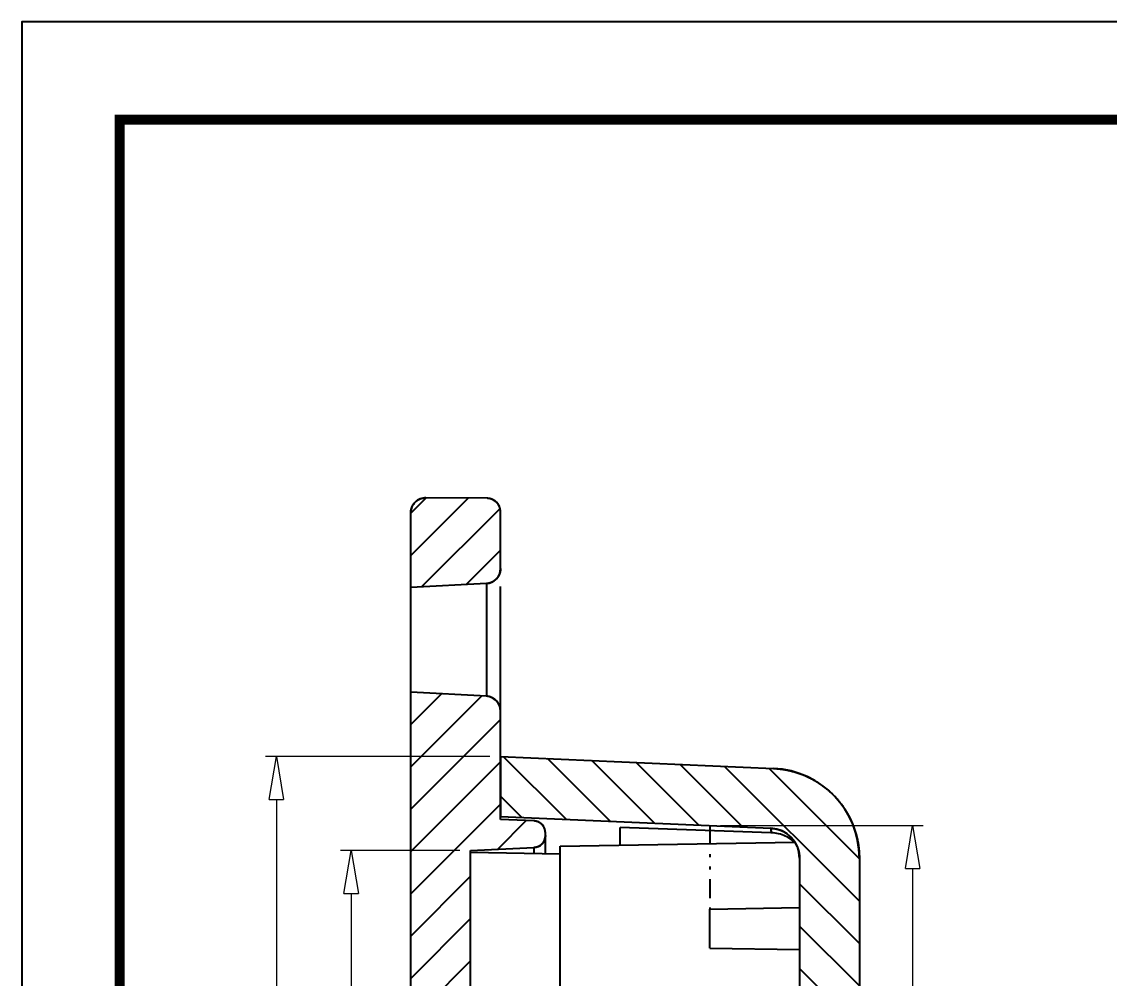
# Model space of a CAD drawing. Header units: millimetres. Extents: x -315 to 1788, y -2932 to -1928.
# Drawn here: x -315.19 to -278.82, y -2832.08 to -2800.11 of the extents above; entities that cross this region are included whole.
import ezdxf

# ---------------------------------------------------------------- set-up
doc = ezdxf.new("R2010")
doc.units = ezdxf.units.MM
doc.linetypes.add('DIVIDE', pattern=[31.75, 12.7, -6.35, 0, -6.35, 0, -6.35])
doc.layers.add('dim', color=3, linetype='Continuous', lineweight=9)
doc.layers.add('from', color=7, linetype='Continuous')
doc.styles.add('FFS', font='SIMFANG.TTF', dxfattribs={"width": 0.85})
doc.dimstyles.new('YanXiu', dxfattribs={"dimtxt": 2.5, "dimasz": 2.2, "dimexe": 1, "dimexo": 0.6, "dimgap": 0.66, "dimtad": 0, "dimzin": 9, "dimdsep": 46, "dimtxsty": 'FFS', "dimblk": 'CLOSEDBLANK', "dimcen": 0, "dimclrd": 256, "dimclre": 131, "dimclrt": 42, "dimazin": 0, "dimtfac": 1, "dimtofl": 0, "dimtmove": 0, "dimatfit": 3, "dimldrblk": 'CLOSEDBLANK', "dimfxl": 0, "dimlwd": 5, "dimlwe": 5, "dimarcsym": 0})

# ---------------------------------------------------------------- blocks, each defined once
blk = doc.blocks.new('_ClosedBlank')
at = {"color": 0, "linetype": 'ByBlock', "lineweight": -2}
for p, q in [((-1, 0.167), (0, 0)), ((-1, 0.167), (-1, -0.167)), ((0, 0), (-1, -0.167))]:
    blk.add_line(p, q, dxfattribs=at)
blk = doc.blocks.new('*D89')
at = {"layer": 'Defpoints', "color": 0}
for p in [(-300.178, -2827.804), (-304.172, -2871.534), (-300.178, -2871.534)]:
    blk.add_point(p, dxfattribs=at)
at = {"layer": 'dim', "color": 131, "lineweight": 5}
for p, q in [((-300.538, -2827.804), (-304.532, -2827.804)), ((-300.538, -2871.534), (-304.532, -2871.534))]:
    blk.add_line(p, q, dxfattribs=at)
at = {"layer": 'dim', "lineweight": 5}
for p, q in [((-304.172, -2829.244), (-304.172, -2846.816)), ((-304.172, -2870.094), (-304.172, -2852.522))]:
    blk.add_line(p, q, dxfattribs=at)
at = {"layer": 'dim', "lineweight": 5, "xscale": 1.44, "yscale": 1.44, "zscale": 1.44}
for p, rotation in [((-304.172, -2827.804), 90), ((-304.172, -2871.534), 270)]:
    blk.add_blockref('_ClosedBlank', p, dxfattribs=dict(at, rotation=rotation))
at = {"layer": 'dim', "color": 42, "insert": (-304.172, -2849.669), "char_height": 1.8, "attachment_point": 5, "rotation": 90, "style": 'FFS'}
blk.add_mtext('43.73', dxfattribs=at)
blk = doc.blocks.new('*D90')
at = {"layer": 'Defpoints', "color": 0}
for p in [(-299.178, -2824.669), (-306.672, -2874.669), (-299.178, -2874.669)]:
    blk.add_point(p, dxfattribs=at)
at = {"layer": 'dim', "color": 131, "lineweight": 5}
for p, q in [((-299.538, -2824.669), (-307.032, -2824.669)), ((-299.538, -2874.669), (-307.032, -2874.669))]:
    blk.add_line(p, q, dxfattribs=at)
at = {"layer": 'dim', "lineweight": 5}
for p, q in [((-306.672, -2826.109), (-306.672, -2848.408)), ((-306.672, -2873.229), (-306.672, -2850.93))]:
    blk.add_line(p, q, dxfattribs=at)
at = {"layer": 'dim', "lineweight": 5, "xscale": 1.44, "yscale": 1.44, "zscale": 1.44}
for p, rotation in [((-306.672, -2824.669), 90), ((-306.672, -2874.669), 270)]:
    blk.add_blockref('_ClosedBlank', p, dxfattribs=dict(at, rotation=rotation))
at = {"layer": 'dim', "color": 42, "insert": (-306.672, -2849.669), "char_height": 1.8, "attachment_point": 5, "rotation": 90, "style": 'FFS'}
blk.add_mtext('50', dxfattribs=at)
blk = doc.blocks.new('*D94')
at = {"layer": 'Defpoints', "color": 0}
for p in [(-292.178, -2826.976), (-285.399, -2826.976), (-292.178, -2872.361)]:
    blk.add_point(p, dxfattribs=at)
at = {"layer": 'dim', "color": 131, "lineweight": 5}
for p, q in [((-291.819, -2826.976), (-285.04, -2826.976)), ((-291.819, -2872.361), (-285.04, -2872.361))]:
    blk.add_line(p, q, dxfattribs=at)
at = {"layer": 'dim', "lineweight": 5}
for p, q in [((-285.399, -2828.416), (-285.399, -2846.84)), ((-285.399, -2870.921), (-285.399, -2852.497))]:
    blk.add_line(p, q, dxfattribs=at)
at = {"layer": 'dim', "lineweight": 5, "xscale": 1.44, "yscale": 1.44, "zscale": 1.44}
for p, rotation in [((-285.399, -2826.976), 90), ((-285.399, -2872.361), 270)]:
    blk.add_blockref('_ClosedBlank', p, dxfattribs=dict(at, rotation=rotation))
at = {"layer": 'dim', "color": 42, "insert": (-285.399, -2849.669), "char_height": 1.8, "attachment_point": 5, "rotation": 90, "style": 'FFS'}
blk.add_mtext('45.38', dxfattribs=at)

msp = doc.modelspace()

# ---------------------------------------------------------------- hatches: boundary and pattern name
at = {"linetype": 'Continuous'}
h = msp.add_hatch(dxfattribs=at)
h.set_pattern_fill('DEFAULT__2', color=40, angle=225, style=0, pattern_type=0)
h.set_pattern_definition([(225, (294.2177, -3385.4463), (0.7071068, -0.7071068), [])])
edge = h.paths.add_edge_path()
edge.add_line((-299.178, -2882.851), (-299.178, -2880.951))
edge.add_spline(control_points=[(-299.178, -2882.851), (-299.178, -2883.113), (-299.363, -2883.299), (-299.624, -2883.301)], knot_values=[0, 0, 0, 0, 1, 1, 1, 1], weights=[1, 0.80679, 0.80679, 1], degree=3, periodic=0)
edge.add_line((-299.624, -2883.301), (-301.674, -2883.319))
edge.add_spline(control_points=[(-302.178, -2882.819), (-302.178, -2883.114), (-301.969, -2883.321), (-301.674, -2883.319)], knot_values=[0, 0, 0, 0, 1, 1, 1, 1], weights=[1, 0.802676, 0.802676, 1], degree=3, periodic=0)
edge.add_line((-302.178, -2882.819), (-302.178, -2880.319))
edge.add_line((-299.652, -2880.451), (-302.178, -2880.319))
edge.add_spline(control_points=[(-299.178, -2880.951), (-299.178, -2880.67), (-299.372, -2880.466), (-299.652, -2880.451)], knot_values=[0, 0, 0, 0, 1, 1, 1, 1], weights=[1, 0.816916, 0.816916, 1], degree=3, periodic=0)
edge = h.paths.add_edge_path()
edge.add_line((-299.178, -2876.187), (-299.178, -2872.567))
edge.add_spline(control_points=[(-299.178, -2876.187), (-299.178, -2876.468), (-299.372, -2876.672), (-299.652, -2876.686)], knot_values=[0, 0, 0, 0, 1, 1, 1, 1], weights=[1, 0.816916, 0.816916, 1], degree=3, periodic=0)
edge.add_line((-299.652, -2876.686), (-302.178, -2876.819))
edge.add_line((-302.178, -2876.819), (-302.178, -2822.519))
edge.add_line((-299.652, -2822.651), (-302.178, -2822.519))
edge.add_spline(control_points=[(-299.178, -2823.151), (-299.178, -2822.87), (-299.372, -2822.666), (-299.652, -2822.651)], knot_values=[0, 0, 0, 0, 1, 1, 1, 1], weights=[1, 0.816916, 0.816916, 1], degree=3, periodic=0)
edge.add_line((-299.178, -2826.771), (-299.178, -2823.151))
edge.add_line((-298.061, -2826.82), (-299.178, -2826.771))
edge.add_spline(control_points=[(-297.678, -2827.219), (-297.678, -2826.993), (-297.835, -2826.83), (-298.061, -2826.82)], knot_values=[0, 0, 0, 0, 1, 1, 1, 1], weights=[1, 0.814909, 0.814909, 1], degree=3, periodic=0)
edge.add_line((-297.678, -2827.312), (-297.678, -2827.219))
edge.add_spline(control_points=[(-297.678, -2827.312), (-297.678, -2827.538), (-297.835, -2827.701), (-298.061, -2827.711)], knot_values=[0, 0, 0, 0, 1, 1, 1, 1], weights=[1, 0.814909, 0.814909, 1], degree=3, periodic=0)
edge.add_line((-300.178, -2827.804), (-298.061, -2827.711))
edge.add_line((-300.178, -2871.534), (-300.178, -2827.804))
edge.add_line((-300.178, -2871.534), (-298.061, -2871.626))
edge.add_spline(control_points=[(-297.678, -2872.026), (-297.678, -2871.8), (-297.835, -2871.636), (-298.061, -2871.626)], knot_values=[0, 0, 0, 0, 1, 1, 1, 1], weights=[1, 0.814909, 0.814909, 1], degree=3, periodic=0)
edge.add_line((-297.678, -2872.118), (-297.678, -2872.026))
edge.add_spline(control_points=[(-297.678, -2872.118), (-297.678, -2872.345), (-297.835, -2872.508), (-298.061, -2872.518)], knot_values=[0, 0, 0, 0, 1, 1, 1, 1], weights=[1, 0.814909, 0.814909, 1], degree=3, periodic=0)
edge.add_line((-298.061, -2872.518), (-299.178, -2872.567))
edge = h.paths.add_edge_path()
edge.add_line((-299.178, -2818.387), (-299.178, -2816.487))
edge.add_spline(control_points=[(-299.178, -2818.387), (-299.178, -2818.668), (-299.372, -2818.872), (-299.652, -2818.886)], knot_values=[0, 0, 0, 0, 1, 1, 1, 1], weights=[1, 0.816916, 0.816916, 1], degree=3, periodic=0)
edge.add_line((-299.652, -2818.886), (-302.178, -2819.019))
edge.add_line((-302.178, -2819.019), (-302.178, -2816.519))
edge.add_spline(control_points=[(-302.178, -2816.519), (-302.178, -2816.224), (-301.969, -2816.016), (-301.674, -2816.019)], knot_values=[0, 0, 0, 0, 1, 1, 1, 1], weights=[1, 0.802676, 0.802676, 1], degree=3, periodic=0)
edge.add_line((-299.624, -2816.037), (-301.674, -2816.019))
edge.add_spline(control_points=[(-299.178, -2816.487), (-299.178, -2816.225), (-299.363, -2816.039), (-299.624, -2816.037)], knot_values=[0, 0, 0, 0, 1, 1, 1, 1], weights=[1, 0.80679, 0.80679, 1], degree=3, periodic=0)
h = msp.add_hatch(dxfattribs=at)
h.set_pattern_fill('DEFAULT__1', color=40, angle=135, style=0, pattern_type=0)
h.set_pattern_definition([(135, (294.2177, -3385.4463), (-0.7071068, -0.7071068), [])])
edge = h.paths.add_edge_path()
edge.add_line((-299.178, -2872.667), (-299.178, -2874.669))
edge.add_line((-299.178, -2872.667), (-290.135, -2872.272))
edge.add_spline(control_points=[(-290.135, -2872.272), (-289.57, -2872.247), (-289.178, -2871.839), (-289.178, -2871.273)], knot_values=[0, 0, 0, 0, 1, 1, 1, 1], weights=[1, 0.814909, 0.814909, 1], degree=3, periodic=0)
edge.add_line((-289.178, -2828.065), (-289.178, -2871.273))
edge.add_spline(control_points=[(-290.135, -2827.066), (-289.57, -2827.09), (-289.178, -2827.499), (-289.178, -2828.065)], knot_values=[0, 0, 0, 0, 1, 1, 1, 1], weights=[1, 0.814909, 0.814909, 1], degree=3, periodic=0)
edge.add_line((-299.178, -2826.671), (-290.135, -2827.066))
edge.add_line((-299.178, -2824.669), (-299.178, -2826.671))
edge.add_line((-299.178, -2824.669), (-290.048, -2825.068))
edge.add_spline(control_points=[(-290.048, -2825.068), (-288.352, -2825.142), (-287.178, -2826.368), (-287.178, -2828.065)], knot_values=[0, 0, 0, 0, 1, 1, 1, 1], weights=[1, 0.814909, 0.814909, 1], degree=3, periodic=0)
edge.add_line((-287.178, -2828.065), (-287.178, -2871.273))
edge.add_spline(control_points=[(-290.048, -2874.27), (-288.352, -2874.196), (-287.178, -2872.97), (-287.178, -2871.273)], knot_values=[0, 0, 0, 0, 1, 1, 1, 1], weights=[1, 0.814909, 0.814909, 1], degree=3, periodic=0)
edge.add_line((-299.178, -2874.669), (-290.048, -2874.27))

# ---------------------------------------------------------------- linework, layer by layer
at = {"color": 7, "linetype": 'Continuous'}
for p, q in [((-299.624, -2816.037, 0), (-301.674, -2816.019, 0)), ((-299.624, -2816.037, 0), (-301.674, -2816.019, 0)), ((-302.178, -2882.819, 0), (-302.178, -2816.519, 0)), ((-302.178, -2819.019, 0), (-302.178, -2816.519, 0)), ((-299.178, -2818.387, 0), (-299.178, -2816.487, 0)), ((-299.178, -2818.387, 0), (-299.178, -2816.487, 0)), ((-299.652, -2818.886, 0), (-302.178, -2819.019, 0)), ((-299.652, -2818.886, 0), (-302.178, -2819.019, 0)), ((-299.652, -2818.886, 0), (-299.652, -2822.651, 0)), ((-299.178, -2826.771, 0), (-299.178, -2818.984, 0)), ((-299.652, -2822.651, 0), (-302.178, -2822.519, 0)), ((-299.652, -2822.651, 0), (-302.178, -2822.519, 0)), ((-302.178, -2876.819, 0), (-302.178, -2822.519, 0)), ((-299.178, -2826.771, 0), (-299.178, -2823.151, 0)), ((-299.178, -2824.669, 0), (-290.048, -2825.068, 0)), ((-299.178, -2824.669, 0), (-290.048, -2825.068, 0)), ((-299.178, -2824.669, 0), (-299.178, -2826.671, 0)), ((-299.178, -2826.671, 0), (-290.135, -2827.066, 0)), ((-299.178, -2826.671, 0), (-290.135, -2827.066, 0)), ((-298.061, -2826.82, 0), (-299.178, -2826.771, 0)), ((-298.061, -2826.82, 0), (-299.178, -2826.771, 0)), ((-297.678, -2827.91, 0), (-297.678, -2827.219, 0)), ((-297.678, -2827.312, 0), (-297.678, -2827.219, 0)), ((-295.178, -2827.634, 0), (-295.178, -2827.042, 0)), ((-290.12, -2827.22, 0), (-290.14, -2827.219, 0)), ((-300.178, -2827.804, 0), (-298.061, -2827.711, 0)), ((-300.178, -2827.804, 0), (-298.061, -2827.711, 0)), ((-298.061, -2827.711, 0), (-298.061, -2827.903, 0)), ((-297.178, -2827.669, 0), (-289.332, -2827.532, 0)), ((-297.178, -2833.169, 0), (-297.178, -2827.669, 0)), ((-300.178, -2871.534, 0), (-300.178, -2827.804, 0)), ((-300.178, -2871.534, 0), (-300.178, -2827.804, 0)), ((-300.178, -2827.866, 0), (-297.178, -2827.919, 0)), ((-289.178, -2828.065, 0), (-289.178, -2871.273, 0)), ((-289.178, -2828.065, 0), (-289.178, -2871.273, 0)), ((-287.178, -2828.065, 0), (-287.178, -2871.273, 0)), ((-287.178, -2828.065, 0), (-287.178, -2871.273, 0)), ((-292.178, -2829.769, 0), (-289.178, -2829.716, 0)), ((-292.178, -2831.069, 0), (-292.178, -2829.769, 0)), ((-292.178, -2831.069, 0), (-289.178, -2831.121, 0))]:
    msp.add_line(p, q, dxfattribs=at)
at = {"color": 2, "linetype": 'DIVIDE', "ltscale": 0.05}
msp.add_line((-292.178, -2826.976), (-292.178, -2829.769), dxfattribs=at)
at = {"color": 7, "linetype": 'Continuous'}
for centre, radius, start, end in [((-301.678, -2816.519, 0), 0.5, 89.5, 180), ((-299.628, -2816.487, 0), 0.45, 0, 89.5), ((-299.678, -2818.387, 0), 0.5, 273, 0), ((-299.678, -2823.151, 0), 0.5, 0, 87), ((-290.178, -2828.065, 0), 3, 0, 87.5), ((-298.078, -2827.219, 0), 0.4, 0, 87.5), ((-298.078, -2827.312, 0), 0.4, 272.5, 0), ((-290.178, -2828.065, 0), 1, 0, 87.5)]:
    msp.add_arc(centre, radius, start, end, dxfattribs=at)
msp.add_ellipse((-317.823, -2827.358, 0), major_axis=(-85.935, 2.692), ratio=0.012354, start_param=-1.8984, end_param=-1.837072, dxfattribs=at)
for points, start_tangent, end_tangent in [([(-302.178, -2816.519, 0), (-302.178, -2816.513, 0), (-302.178, -2816.508, 0), (-302.178, -2816.502, 0), (-302.178, -2816.496, 0), (-302.178, -2816.491, 0), (-302.177, -2816.485, 0), (-302.177, -2816.479, 0), (-302.176, -2816.474, 0), (-302.176, -2816.468, 0), (-302.175, -2816.462, 0), (-302.175, -2816.456, 0), (-302.174, -2816.451, 0), (-302.173, -2816.445, 0), (-302.172, -2816.439, 0), (-302.171, -2816.433, 0), (-302.17, -2816.427, 0), (-302.169, -2816.422, 0), (-302.168, -2816.416, 0), (-302.166, -2816.41, 0), (-302.165, -2816.404, 0), (-302.164, -2816.398, 0), (-302.162, -2816.392, 0), (-302.161, -2816.386, 0), (-302.159, -2816.381, 0), (-302.157, -2816.375, 0), (-302.155, -2816.369, 0), (-302.154, -2816.363, 0), (-302.152, -2816.357, 0), (-302.15, -2816.351, 0), (-302.147, -2816.346, 0), (-302.145, -2816.34, 0), (-302.143, -2816.334, 0), (-302.141, -2816.328, 0), (-302.138, -2816.322, 0), (-302.136, -2816.317, 0), (-302.133, -2816.311, 0), (-302.13, -2816.305, 0), (-302.128, -2816.299, 0), (-302.125, -2816.294, 0), (-302.122, -2816.288, 0), (-302.119, -2816.282, 0), (-302.116, -2816.277, 0), (-302.113, -2816.271, 0), (-302.11, -2816.266, 0), (-302.106, -2816.26, 0), (-302.103, -2816.255, 0), (-302.1, -2816.249, 0), (-302.096, -2816.244, 0), (-302.092, -2816.239, 0), (-302.089, -2816.233, 0), (-302.085, -2816.228, 0), (-302.081, -2816.223, 0), (-302.077, -2816.218, 0), (-302.074, -2816.212, 0), (-302.07, -2816.207, 0), (-302.065, -2816.202, 0), (-302.061, -2816.197, 0), (-302.057, -2816.192, 0), (-302.053, -2816.187, 0), (-302.048, -2816.183, 0), (-302.044, -2816.178, 0), (-302.04, -2816.173, 0), (-302.035, -2816.168, 0), (-302.03, -2816.164, 0), (-302.026, -2816.159, 0), (-302.021, -2816.155, 0), (-302.016, -2816.15, 0), (-302.011, -2816.146, 0), (-302.007, -2816.142, 0), (-302.002, -2816.137, 0), (-301.997, -2816.133, 0), (-301.992, -2816.129, 0), (-301.987, -2816.125, 0), (-301.981, -2816.121, 0), (-301.976, -2816.117, 0), (-301.971, -2816.113, 0), (-301.966, -2816.11, 0), (-301.96, -2816.106, 0), (-301.955, -2816.102, 0), (-301.95, -2816.099, 0), (-301.944, -2816.095, 0), (-301.939, -2816.092, 0), (-301.933, -2816.089, 0), (-301.928, -2816.085, 0), (-301.922, -2816.082, 0), (-301.917, -2816.079, 0), (-301.911, -2816.076, 0), (-301.905, -2816.073, 0), (-301.9, -2816.07, 0), (-301.894, -2816.068, 0), (-301.888, -2816.065, 0), (-301.882, -2816.062, 0), (-301.877, -2816.06, 0), (-301.871, -2816.057, 0), (-301.865, -2816.055, 0), (-301.859, -2816.053, 0), (-301.853, -2816.05, 0), (-301.848, -2816.048, 0), (-301.842, -2816.046, 0), (-301.836, -2816.044, 0), (-301.83, -2816.042, 0), (-301.824, -2816.041, 0), (-301.818, -2816.039, 0), (-301.812, -2816.037, 0), (-301.807, -2816.036, 0), (-301.801, -2816.034, 0), (-301.795, -2816.033, 0), (-301.789, -2816.031, 0), (-301.783, -2816.03, 0), (-301.777, -2816.029, 0), (-301.771, -2816.028, 0), (-301.766, -2816.026, 0), (-301.76, -2816.026, 0), (-301.754, -2816.025, 0), (-301.748, -2816.024, 0), (-301.742, -2816.023, 0), (-301.736, -2816.022, 0), (-301.731, -2816.022, 0), (-301.725, -2816.021, 0), (-301.719, -2816.021, 0), (-301.713, -2816.02, 0), (-301.708, -2816.02, 0), (-301.702, -2816.019, 0), (-301.696, -2816.019, 0), (-301.691, -2816.019, 0), (-301.685, -2816.019, 0), (-301.68, -2816.019, 0), (-301.674, -2816.019, 0)], (0, 1), (0.999962, -0.008727)), ([(-299.178, -2816.487, 0), (-299.178, -2816.482, 0), (-299.179, -2816.477, 0), (-299.179, -2816.472, 0), (-299.179, -2816.467, 0), (-299.179, -2816.462, 0), (-299.179, -2816.457, 0), (-299.18, -2816.452, 0), (-299.18, -2816.446, 0), (-299.181, -2816.441, 0), (-299.181, -2816.436, 0), (-299.182, -2816.431, 0), (-299.183, -2816.426, 0), (-299.183, -2816.421, 0), (-299.184, -2816.416, 0), (-299.185, -2816.41, 0), (-299.186, -2816.405, 0), (-299.187, -2816.4, 0), (-299.188, -2816.395, 0), (-299.189, -2816.39, 0), (-299.19, -2816.384, 0), (-299.191, -2816.379, 0), (-299.193, -2816.374, 0), (-299.194, -2816.369, 0), (-299.196, -2816.364, 0), (-299.197, -2816.358, 0), (-299.199, -2816.353, 0), (-299.2, -2816.348, 0), (-299.202, -2816.343, 0), (-299.204, -2816.337, 0), (-299.206, -2816.332, 0), (-299.208, -2816.327, 0), (-299.21, -2816.322, 0), (-299.212, -2816.317, 0), (-299.214, -2816.312, 0), (-299.216, -2816.306, 0), (-299.218, -2816.301, 0), (-299.221, -2816.296, 0), (-299.223, -2816.291, 0), (-299.226, -2816.286, 0), (-299.228, -2816.281, 0), (-299.231, -2816.276, 0), (-299.233, -2816.271, 0), (-299.236, -2816.266, 0), (-299.239, -2816.261, 0), (-299.242, -2816.256, 0), (-299.245, -2816.251, 0), (-299.248, -2816.246, 0), (-299.251, -2816.242, 0), (-299.254, -2816.237, 0), (-299.257, -2816.232, 0), (-299.261, -2816.227, 0), (-299.264, -2816.223, 0), (-299.267, -2816.218, 0), (-299.271, -2816.213, 0), (-299.274, -2816.209, 0), (-299.278, -2816.204, 0), (-299.282, -2816.2, 0), (-299.285, -2816.196, 0), (-299.289, -2816.191, 0), (-299.293, -2816.187, 0), (-299.297, -2816.182, 0), (-299.301, -2816.178, 0), (-299.305, -2816.174, 0), (-299.309, -2816.17, 0), (-299.313, -2816.166, 0), (-299.317, -2816.162, 0), (-299.321, -2816.158, 0), (-299.326, -2816.154, 0), (-299.33, -2816.15, 0), (-299.334, -2816.146, 0), (-299.339, -2816.142, 0), (-299.343, -2816.139, 0), (-299.348, -2816.135, 0), (-299.352, -2816.132, 0), (-299.357, -2816.128, 0), (-299.361, -2816.125, 0), (-299.366, -2816.121, 0), (-299.371, -2816.118, 0), (-299.375, -2816.115, 0), (-299.38, -2816.111, 0), (-299.385, -2816.108, 0), (-299.39, -2816.105, 0), (-299.395, -2816.102, 0), (-299.399, -2816.099, 0), (-299.404, -2816.096, 0), (-299.409, -2816.094, 0), (-299.414, -2816.091, 0), (-299.419, -2816.088, 0), (-299.424, -2816.086, 0), (-299.429, -2816.083, 0), (-299.434, -2816.081, 0), (-299.439, -2816.078, 0), (-299.445, -2816.076, 0), (-299.45, -2816.074, 0), (-299.455, -2816.072, 0), (-299.46, -2816.069, 0), (-299.465, -2816.067, 0), (-299.47, -2816.065, 0), (-299.475, -2816.064, 0), (-299.481, -2816.062, 0), (-299.486, -2816.06, 0), (-299.491, -2816.058, 0), (-299.496, -2816.057, 0), (-299.501, -2816.055, 0), (-299.507, -2816.054, 0), (-299.512, -2816.052, 0), (-299.517, -2816.051, 0), (-299.522, -2816.049, 0), (-299.527, -2816.048, 0), (-299.533, -2816.047, 0), (-299.538, -2816.046, 0), (-299.543, -2816.045, 0), (-299.548, -2816.044, 0), (-299.553, -2816.043, 0), (-299.559, -2816.042, 0), (-299.564, -2816.041, 0), (-299.569, -2816.041, 0), (-299.574, -2816.04, 0), (-299.579, -2816.039, 0), (-299.584, -2816.039, 0), (-299.589, -2816.038, 0), (-299.594, -2816.038, 0), (-299.599, -2816.038, 0), (-299.605, -2816.037, 0), (-299.61, -2816.037, 0), (-299.615, -2816.037, 0), (-299.62, -2816.037, 0), (-299.624, -2816.037, 0)], (0, 1), (-0.999962, 0.008727)), ([(-299.178, -2818.387, 0), (-299.178, -2818.393, 0), (-299.179, -2818.398, 0), (-299.179, -2818.403, 0), (-299.179, -2818.409, 0), (-299.179, -2818.414, 0), (-299.179, -2818.42, 0), (-299.18, -2818.425, 0), (-299.18, -2818.431, 0), (-299.181, -2818.436, 0), (-299.181, -2818.442, 0), (-299.182, -2818.448, 0), (-299.183, -2818.453, 0), (-299.184, -2818.459, 0), (-299.184, -2818.464, 0), (-299.185, -2818.47, 0), (-299.186, -2818.476, 0), (-299.187, -2818.481, 0), (-299.188, -2818.487, 0), (-299.19, -2818.492, 0), (-299.191, -2818.498, 0), (-299.192, -2818.504, 0), (-299.194, -2818.509, 0), (-299.195, -2818.515, 0), (-299.197, -2818.521, 0), (-299.198, -2818.526, 0), (-299.2, -2818.532, 0), (-299.202, -2818.538, 0), (-299.203, -2818.543, 0), (-299.205, -2818.549, 0), (-299.207, -2818.555, 0), (-299.209, -2818.56, 0), (-299.211, -2818.566, 0), (-299.214, -2818.571, 0), (-299.216, -2818.577, 0), (-299.218, -2818.583, 0), (-299.221, -2818.588, 0), (-299.223, -2818.594, 0), (-299.226, -2818.599, 0), (-299.228, -2818.605, 0), (-299.231, -2818.61, 0), (-299.234, -2818.616, 0), (-299.236, -2818.621, 0), (-299.239, -2818.626, 0), (-299.242, -2818.632, 0), (-299.245, -2818.637, 0), (-299.248, -2818.642, 0), (-299.252, -2818.648, 0), (-299.255, -2818.653, 0), (-299.258, -2818.658, 0), (-299.262, -2818.663, 0), (-299.265, -2818.668, 0), (-299.269, -2818.674, 0), (-299.272, -2818.679, 0), (-299.276, -2818.684, 0), (-299.28, -2818.689, 0), (-299.283, -2818.694, 0), (-299.287, -2818.698, 0), (-299.291, -2818.703, 0), (-299.295, -2818.708, 0), (-299.299, -2818.713, 0), (-299.303, -2818.718, 0), (-299.307, -2818.722, 0), (-299.311, -2818.727, 0), (-299.316, -2818.731, 0), (-299.32, -2818.736, 0), (-299.324, -2818.74, 0), (-299.329, -2818.745, 0), (-299.333, -2818.749, 0), (-299.338, -2818.753, 0), (-299.342, -2818.757, 0), (-299.347, -2818.762, 0), (-299.352, -2818.766, 0), (-299.357, -2818.77, 0), (-299.361, -2818.774, 0), (-299.366, -2818.778, 0), (-299.371, -2818.781, 0), (-299.376, -2818.785, 0), (-299.381, -2818.789, 0), (-299.386, -2818.793, 0), (-299.391, -2818.796, 0), (-299.396, -2818.8, 0), (-299.401, -2818.803, 0), (-299.406, -2818.807, 0), (-299.411, -2818.81, 0), (-299.417, -2818.813, 0), (-299.422, -2818.816, 0), (-299.427, -2818.819, 0), (-299.432, -2818.822, 0), (-299.438, -2818.825, 0), (-299.443, -2818.828, 0), (-299.448, -2818.831, 0), (-299.454, -2818.834, 0), (-299.459, -2818.837, 0), (-299.465, -2818.839, 0), (-299.47, -2818.842, 0), (-299.476, -2818.844, 0), (-299.481, -2818.847, 0), (-299.487, -2818.849, 0), (-299.492, -2818.851, 0), (-299.498, -2818.853, 0), (-299.503, -2818.855, 0), (-299.509, -2818.857, 0), (-299.514, -2818.859, 0), (-299.52, -2818.861, 0), (-299.525, -2818.863, 0), (-299.531, -2818.865, 0), (-299.537, -2818.867, 0), (-299.542, -2818.868, 0), (-299.548, -2818.87, 0), (-299.553, -2818.871, 0), (-299.559, -2818.873, 0), (-299.564, -2818.874, 0), (-299.57, -2818.875, 0), (-299.576, -2818.876, 0), (-299.581, -2818.878, 0), (-299.587, -2818.879, 0), (-299.592, -2818.88, 0), (-299.598, -2818.881, 0), (-299.603, -2818.881, 0), (-299.609, -2818.882, 0), (-299.614, -2818.883, 0), (-299.62, -2818.884, 0), (-299.625, -2818.884, 0), (-299.631, -2818.885, 0), (-299.636, -2818.885, 0), (-299.641, -2818.886, 0), (-299.647, -2818.886, 0), (-299.652, -2818.886, 0)], (0, -1), (-0.99863, -0.052336)), ([(-299.178, -2823.151, 0), (-299.178, -2823.145, 0), (-299.179, -2823.14, 0), (-299.179, -2823.134, 0), (-299.179, -2823.129, 0), (-299.179, -2823.123, 0), (-299.179, -2823.118, 0), (-299.18, -2823.112, 0), (-299.18, -2823.107, 0), (-299.181, -2823.101, 0), (-299.181, -2823.096, 0), (-299.182, -2823.09, 0), (-299.183, -2823.085, 0), (-299.184, -2823.079, 0), (-299.184, -2823.073, 0), (-299.185, -2823.068, 0), (-299.186, -2823.062, 0), (-299.187, -2823.057, 0), (-299.188, -2823.051, 0), (-299.19, -2823.045, 0), (-299.191, -2823.04, 0), (-299.192, -2823.034, 0), (-299.194, -2823.028, 0), (-299.195, -2823.023, 0), (-299.197, -2823.017, 0), (-299.198, -2823.011, 0), (-299.2, -2823.006, 0), (-299.202, -2823, 0), (-299.203, -2822.994, 0), (-299.205, -2822.989, 0), (-299.207, -2822.983, 0), (-299.209, -2822.977, 0), (-299.211, -2822.972, 0), (-299.214, -2822.966, 0), (-299.216, -2822.961, 0), (-299.218, -2822.955, 0), (-299.221, -2822.95, 0), (-299.223, -2822.944, 0), (-299.226, -2822.939, 0), (-299.228, -2822.933, 0), (-299.231, -2822.928, 0), (-299.234, -2822.922, 0), (-299.236, -2822.917, 0), (-299.239, -2822.911, 0), (-299.242, -2822.906, 0), (-299.245, -2822.901, 0), (-299.248, -2822.895, 0), (-299.252, -2822.89, 0), (-299.255, -2822.885, 0), (-299.258, -2822.88, 0), (-299.262, -2822.874, 0), (-299.265, -2822.869, 0), (-299.269, -2822.864, 0), (-299.272, -2822.859, 0), (-299.276, -2822.854, 0), (-299.28, -2822.849, 0), (-299.283, -2822.844, 0), (-299.287, -2822.839, 0), (-299.291, -2822.834, 0), (-299.295, -2822.83, 0), (-299.299, -2822.825, 0), (-299.303, -2822.82, 0), (-299.307, -2822.816, 0), (-299.311, -2822.811, 0), (-299.316, -2822.806, 0), (-299.32, -2822.802, 0), (-299.324, -2822.797, 0), (-299.329, -2822.793, 0), (-299.333, -2822.789, 0), (-299.338, -2822.784, 0), (-299.342, -2822.78, 0), (-299.347, -2822.776, 0), (-299.352, -2822.772, 0), (-299.357, -2822.768, 0), (-299.361, -2822.764, 0), (-299.366, -2822.76, 0), (-299.371, -2822.756, 0), (-299.376, -2822.752, 0), (-299.381, -2822.749, 0), (-299.386, -2822.745, 0), (-299.391, -2822.742, 0), (-299.396, -2822.738, 0), (-299.401, -2822.735, 0), (-299.406, -2822.731, 0), (-299.411, -2822.728, 0), (-299.417, -2822.725, 0), (-299.422, -2822.721, 0), (-299.427, -2822.718, 0), (-299.432, -2822.715, 0), (-299.438, -2822.712, 0), (-299.443, -2822.709, 0), (-299.448, -2822.707, 0), (-299.454, -2822.704, 0), (-299.459, -2822.701, 0), (-299.465, -2822.699, 0), (-299.47, -2822.696, 0), (-299.476, -2822.694, 0), (-299.481, -2822.691, 0), (-299.487, -2822.689, 0), (-299.492, -2822.687, 0), (-299.498, -2822.684, 0), (-299.503, -2822.682, 0), (-299.509, -2822.68, 0), (-299.514, -2822.678, 0), (-299.52, -2822.676, 0), (-299.525, -2822.675, 0), (-299.531, -2822.673, 0), (-299.537, -2822.671, 0), (-299.542, -2822.67, 0), (-299.548, -2822.668, 0), (-299.553, -2822.666, 0), (-299.559, -2822.665, 0), (-299.564, -2822.664, 0), (-299.57, -2822.662, 0), (-299.576, -2822.661, 0), (-299.581, -2822.66, 0), (-299.587, -2822.659, 0), (-299.592, -2822.658, 0), (-299.598, -2822.657, 0), (-299.603, -2822.656, 0), (-299.609, -2822.655, 0), (-299.614, -2822.655, 0), (-299.62, -2822.654, 0), (-299.625, -2822.653, 0), (-299.631, -2822.653, 0), (-299.636, -2822.652, 0), (-299.641, -2822.652, 0), (-299.647, -2822.652, 0), (-299.652, -2822.651, 0)], (0, 1), (-0.99863, 0.052336)), ([(-290.048, -2825.068, 0), (-290.015, -2825.069, 0), (-289.983, -2825.071, 0), (-289.95, -2825.073, 0), (-289.917, -2825.076, 0), (-289.884, -2825.079, 0), (-289.851, -2825.083, 0), (-289.818, -2825.086, 0), (-289.785, -2825.091, 0), (-289.752, -2825.095, 0), (-289.718, -2825.1, 0), (-289.685, -2825.106, 0), (-289.651, -2825.111, 0), (-289.618, -2825.117, 0), (-289.584, -2825.124, 0), (-289.551, -2825.131, 0), (-289.517, -2825.138, 0), (-289.483, -2825.146, 0), (-289.45, -2825.154, 0), (-289.416, -2825.163, 0), (-289.382, -2825.172, 0), (-289.349, -2825.182, 0), (-289.315, -2825.192, 0), (-289.281, -2825.202, 0), (-289.248, -2825.213, 0), (-289.214, -2825.224, 0), (-289.18, -2825.236, 0), (-289.147, -2825.248, 0), (-289.113, -2825.26, 0), (-289.08, -2825.273, 0), (-289.046, -2825.286, 0), (-289.013, -2825.3, 0), (-288.98, -2825.314, 0), (-288.947, -2825.329, 0), (-288.914, -2825.344, 0), (-288.881, -2825.36, 0), (-288.848, -2825.376, 0), (-288.815, -2825.392, 0), (-288.783, -2825.409, 0), (-288.75, -2825.426, 0), (-288.718, -2825.444, 0), (-288.686, -2825.462, 0), (-288.654, -2825.481, 0), (-288.623, -2825.5, 0), (-288.591, -2825.519, 0), (-288.56, -2825.539, 0), (-288.529, -2825.559, 0), (-288.498, -2825.58, 0), (-288.467, -2825.601, 0), (-288.436, -2825.622, 0), (-288.406, -2825.644, 0), (-288.376, -2825.666, 0), (-288.346, -2825.689, 0), (-288.317, -2825.712, 0), (-288.288, -2825.736, 0), (-288.259, -2825.759, 0), (-288.23, -2825.784, 0), (-288.202, -2825.808, 0), (-288.173, -2825.833, 0), (-288.146, -2825.858, 0), (-288.118, -2825.884, 0), (-288.091, -2825.91, 0), (-288.064, -2825.936, 0), (-288.038, -2825.963, 0), (-288.011, -2825.99, 0), (-287.985, -2826.017, 0), (-287.96, -2826.045, 0), (-287.935, -2826.073, 0), (-287.91, -2826.101, 0), (-287.886, -2826.13, 0), (-287.862, -2826.159, 0), (-287.838, -2826.188, 0), (-287.815, -2826.218, 0), (-287.792, -2826.247, 0), (-287.769, -2826.277, 0), (-287.747, -2826.307, 0), (-287.725, -2826.338, 0), (-287.704, -2826.369, 0), (-287.683, -2826.4, 0), (-287.662, -2826.431, 0), (-287.642, -2826.462, 0), (-287.623, -2826.494, 0), (-287.603, -2826.526, 0), (-287.584, -2826.558, 0), (-287.566, -2826.59, 0), (-287.548, -2826.622, 0), (-287.53, -2826.655, 0), (-287.513, -2826.687, 0), (-287.497, -2826.72, 0), (-287.48, -2826.753, 0), (-287.464, -2826.786, 0), (-287.449, -2826.819, 0), (-287.434, -2826.853, 0), (-287.42, -2826.886, 0), (-287.405, -2826.92, 0), (-287.392, -2826.953, 0), (-287.379, -2826.987, 0), (-287.366, -2827.021, 0), (-287.353, -2827.055, 0), (-287.342, -2827.089, 0), (-287.33, -2827.123, 0), (-287.319, -2827.157, 0), (-287.308, -2827.191, 0), (-287.298, -2827.225, 0), (-287.289, -2827.259, 0), (-287.279, -2827.293, 0), (-287.27, -2827.327, 0), (-287.262, -2827.361, 0), (-287.254, -2827.395, 0), (-287.246, -2827.43, 0), (-287.239, -2827.464, 0), (-287.232, -2827.498, 0), (-287.226, -2827.532, 0), (-287.22, -2827.566, 0), (-287.215, -2827.599, 0), (-287.21, -2827.633, 0), (-287.205, -2827.667, 0), (-287.201, -2827.701, 0), (-287.197, -2827.734, 0), (-287.193, -2827.768, 0), (-287.19, -2827.801, 0), (-287.187, -2827.835, 0), (-287.185, -2827.868, 0), (-287.183, -2827.901, 0), (-287.181, -2827.934, 0), (-287.18, -2827.967, 0), (-287.179, -2828, 0), (-287.179, -2828.032, 0), (-287.178, -2828.065, 0)], (0.999048, -0.043619), (0, -1)), ([(-297.678, -2827.219, 0), (-297.678, -2827.215, 0), (-297.679, -2827.211, 0), (-297.679, -2827.206, 0), (-297.679, -2827.202, 0), (-297.679, -2827.197, 0), (-297.679, -2827.193, 0), (-297.68, -2827.189, 0), (-297.68, -2827.184, 0), (-297.68, -2827.18, 0), (-297.681, -2827.175, 0), (-297.681, -2827.171, 0), (-297.682, -2827.166, 0), (-297.683, -2827.162, 0), (-297.683, -2827.157, 0), (-297.684, -2827.153, 0), (-297.685, -2827.148, 0), (-297.686, -2827.144, 0), (-297.687, -2827.139, 0), (-297.687, -2827.135, 0), (-297.689, -2827.13, 0), (-297.69, -2827.125, 0), (-297.691, -2827.121, 0), (-297.692, -2827.116, 0), (-297.693, -2827.112, 0), (-297.694, -2827.107, 0), (-297.696, -2827.103, 0), (-297.697, -2827.098, 0), (-297.699, -2827.094, 0), (-297.7, -2827.089, 0), (-297.702, -2827.085, 0), (-297.703, -2827.08, 0), (-297.705, -2827.076, 0), (-297.707, -2827.071, 0), (-297.709, -2827.067, 0), (-297.711, -2827.062, 0), (-297.713, -2827.058, 0), (-297.715, -2827.053, 0), (-297.717, -2827.049, 0), (-297.719, -2827.044, 0), (-297.721, -2827.04, 0), (-297.723, -2827.036, 0), (-297.725, -2827.031, 0), (-297.728, -2827.027, 0), (-297.73, -2827.023, 0), (-297.733, -2827.018, 0), (-297.735, -2827.014, 0), (-297.738, -2827.01, 0), (-297.74, -2827.006, 0), (-297.743, -2827.001, 0), (-297.746, -2826.997, 0), (-297.748, -2826.993, 0), (-297.751, -2826.989, 0), (-297.754, -2826.985, 0), (-297.757, -2826.981, 0), (-297.76, -2826.977, 0), (-297.763, -2826.973, 0), (-297.766, -2826.969, 0), (-297.77, -2826.965, 0), (-297.773, -2826.961, 0), (-297.776, -2826.957, 0), (-297.779, -2826.954, 0), (-297.783, -2826.95, 0), (-297.786, -2826.946, 0), (-297.789, -2826.943, 0), (-297.793, -2826.939, 0), (-297.797, -2826.935, 0), (-297.8, -2826.932, 0), (-297.804, -2826.929, 0), (-297.807, -2826.925, 0), (-297.811, -2826.922, 0), (-297.815, -2826.918, 0), (-297.819, -2826.915, 0), (-297.822, -2826.912, 0), (-297.826, -2826.909, 0), (-297.83, -2826.906, 0), (-297.834, -2826.903, 0), (-297.838, -2826.899, 0), (-297.842, -2826.897, 0), (-297.846, -2826.894, 0), (-297.85, -2826.891, 0), (-297.854, -2826.888, 0), (-297.858, -2826.885, 0), (-297.863, -2826.882, 0), (-297.867, -2826.88, 0), (-297.871, -2826.877, 0), (-297.875, -2826.875, 0), (-297.879, -2826.872, 0), (-297.884, -2826.87, 0), (-297.888, -2826.867, 0), (-297.892, -2826.865, 0), (-297.897, -2826.863, 0), (-297.901, -2826.861, 0), (-297.905, -2826.859, 0), (-297.91, -2826.857, 0), (-297.914, -2826.855, 0), (-297.919, -2826.853, 0), (-297.923, -2826.851, 0), (-297.927, -2826.849, 0), (-297.932, -2826.847, 0), (-297.936, -2826.845, 0), (-297.941, -2826.844, 0), (-297.945, -2826.842, 0), (-297.95, -2826.84, 0), (-297.954, -2826.839, 0), (-297.959, -2826.838, 0), (-297.963, -2826.836, 0), (-297.968, -2826.835, 0), (-297.972, -2826.834, 0), (-297.977, -2826.832, 0), (-297.981, -2826.831, 0), (-297.986, -2826.83, 0), (-297.99, -2826.829, 0), (-297.995, -2826.828, 0), (-297.999, -2826.827, 0), (-298.004, -2826.826, 0), (-298.008, -2826.825, 0), (-298.013, -2826.825, 0), (-298.017, -2826.824, 0), (-298.022, -2826.823, 0), (-298.026, -2826.823, 0), (-298.03, -2826.822, 0), (-298.035, -2826.822, 0), (-298.039, -2826.821, 0), (-298.044, -2826.821, 0), (-298.048, -2826.82, 0), (-298.052, -2826.82, 0), (-298.057, -2826.82, 0), (-298.061, -2826.82, 0)], (0, 1), (-0.999048, 0.043619)), ([(-297.678, -2827.312, 0), (-297.678, -2827.316, 0), (-297.679, -2827.32, 0), (-297.679, -2827.325, 0), (-297.679, -2827.329, 0), (-297.679, -2827.334, 0), (-297.679, -2827.338, 0), (-297.68, -2827.342, 0), (-297.68, -2827.347, 0), (-297.68, -2827.351, 0), (-297.681, -2827.356, 0), (-297.681, -2827.36, 0), (-297.682, -2827.365, 0), (-297.683, -2827.369, 0), (-297.683, -2827.374, 0), (-297.684, -2827.378, 0), (-297.685, -2827.383, 0), (-297.686, -2827.387, 0), (-297.687, -2827.392, 0), (-297.687, -2827.396, 0), (-297.689, -2827.401, 0), (-297.69, -2827.405, 0), (-297.691, -2827.41, 0), (-297.692, -2827.415, 0), (-297.693, -2827.419, 0), (-297.694, -2827.424, 0), (-297.696, -2827.428, 0), (-297.697, -2827.433, 0), (-297.699, -2827.437, 0), (-297.7, -2827.442, 0), (-297.702, -2827.446, 0), (-297.703, -2827.451, 0), (-297.705, -2827.455, 0), (-297.707, -2827.46, 0), (-297.709, -2827.464, 0), (-297.711, -2827.469, 0), (-297.713, -2827.473, 0), (-297.715, -2827.478, 0), (-297.717, -2827.482, 0), (-297.719, -2827.487, 0), (-297.721, -2827.491, 0), (-297.723, -2827.495, 0), (-297.725, -2827.5, 0), (-297.728, -2827.504, 0), (-297.73, -2827.508, 0), (-297.733, -2827.513, 0), (-297.735, -2827.517, 0), (-297.738, -2827.521, 0), (-297.74, -2827.525, 0), (-297.743, -2827.53, 0), (-297.746, -2827.534, 0), (-297.748, -2827.538, 0), (-297.751, -2827.542, 0), (-297.754, -2827.546, 0), (-297.757, -2827.55, 0), (-297.76, -2827.554, 0), (-297.763, -2827.558, 0), (-297.766, -2827.562, 0), (-297.77, -2827.566, 0), (-297.773, -2827.57, 0), (-297.776, -2827.573, 0), (-297.779, -2827.577, 0), (-297.783, -2827.581, 0), (-297.786, -2827.585, 0), (-297.789, -2827.588, 0), (-297.793, -2827.592, 0), (-297.797, -2827.595, 0), (-297.8, -2827.599, 0), (-297.804, -2827.602, 0), (-297.807, -2827.606, 0), (-297.811, -2827.609, 0), (-297.815, -2827.613, 0), (-297.819, -2827.616, 0), (-297.822, -2827.619, 0), (-297.826, -2827.622, 0), (-297.83, -2827.625, 0), (-297.834, -2827.628, 0), (-297.838, -2827.631, 0), (-297.842, -2827.634, 0), (-297.846, -2827.637, 0), (-297.85, -2827.64, 0), (-297.854, -2827.643, 0), (-297.858, -2827.646, 0), (-297.863, -2827.648, 0), (-297.867, -2827.651, 0), (-297.871, -2827.654, 0), (-297.875, -2827.656, 0), (-297.879, -2827.659, 0), (-297.884, -2827.661, 0), (-297.888, -2827.663, 0), (-297.892, -2827.666, 0), (-297.897, -2827.668, 0), (-297.901, -2827.67, 0), (-297.905, -2827.672, 0), (-297.91, -2827.674, 0), (-297.914, -2827.676, 0), (-297.919, -2827.678, 0), (-297.923, -2827.68, 0), (-297.927, -2827.682, 0), (-297.932, -2827.684, 0), (-297.936, -2827.686, 0), (-297.941, -2827.687, 0), (-297.945, -2827.689, 0), (-297.95, -2827.69, 0), (-297.954, -2827.692, 0), (-297.959, -2827.693, 0), (-297.963, -2827.695, 0), (-297.968, -2827.696, 0), (-297.972, -2827.697, 0), (-297.977, -2827.699, 0), (-297.981, -2827.7, 0), (-297.986, -2827.701, 0), (-297.99, -2827.702, 0), (-297.995, -2827.703, 0), (-297.999, -2827.704, 0), (-298.004, -2827.705, 0), (-298.008, -2827.705, 0), (-298.013, -2827.706, 0), (-298.017, -2827.707, 0), (-298.022, -2827.708, 0), (-298.026, -2827.708, 0), (-298.03, -2827.709, 0), (-298.035, -2827.709, 0), (-298.039, -2827.71, 0), (-298.044, -2827.71, 0), (-298.048, -2827.711, 0), (-298.052, -2827.711, 0), (-298.057, -2827.711, 0), (-298.061, -2827.711, 0)], (0, -1), (-0.999048, -0.043619)), ([(-290.12, -2827.22, 0), (-290.124, -2827.135, 0), (-290.129, -2827.083, 0), (-290.135, -2827.066, 0)], (-0.029951, 0.999551), (-0.998984, 0.04506)), ([(-290.135, -2827.066, 0), (-290.124, -2827.066, 0), (-290.113, -2827.067, 0), (-290.102, -2827.068, 0), (-290.091, -2827.068, 0), (-290.08, -2827.069, 0), (-290.069, -2827.071, 0), (-290.058, -2827.072, 0), (-290.047, -2827.073, 0), (-290.036, -2827.075, 0), (-290.025, -2827.076, 0), (-290.014, -2827.078, 0), (-290.003, -2827.08, 0), (-289.992, -2827.082, 0), (-289.98, -2827.084, 0), (-289.969, -2827.087, 0), (-289.958, -2827.089, 0), (-289.947, -2827.092, 0), (-289.936, -2827.095, 0), (-289.924, -2827.097, 0), (-289.913, -2827.101, 0), (-289.902, -2827.104, 0), (-289.891, -2827.107, 0), (-289.879, -2827.11, 0), (-289.868, -2827.114, 0), (-289.857, -2827.118, 0), (-289.846, -2827.122, 0), (-289.835, -2827.126, 0), (-289.823, -2827.13, 0), (-289.812, -2827.134, 0), (-289.801, -2827.139, 0), (-289.79, -2827.143, 0), (-289.779, -2827.148, 0), (-289.768, -2827.153, 0), (-289.757, -2827.158, 0), (-289.746, -2827.163, 0), (-289.735, -2827.168, 0), (-289.724, -2827.174, 0), (-289.713, -2827.179, 0), (-289.702, -2827.185, 0), (-289.692, -2827.191, 0), (-289.681, -2827.197, 0), (-289.67, -2827.203, 0), (-289.66, -2827.21, 0), (-289.649, -2827.216, 0), (-289.639, -2827.223, 0), (-289.628, -2827.229, 0), (-289.618, -2827.236, 0), (-289.608, -2827.243, 0), (-289.598, -2827.251, 0), (-289.588, -2827.258, 0), (-289.578, -2827.265, 0), (-289.568, -2827.273, 0), (-289.558, -2827.28, 0), (-289.548, -2827.288, 0), (-289.538, -2827.296, 0), (-289.529, -2827.304, 0), (-289.519, -2827.312, 0), (-289.51, -2827.321, 0), (-289.501, -2827.329, 0), (-289.492, -2827.338, 0), (-289.483, -2827.346, 0), (-289.474, -2827.355, 0), (-289.465, -2827.364, 0), (-289.456, -2827.373, 0), (-289.447, -2827.382, 0), (-289.439, -2827.391, 0), (-289.431, -2827.401, 0), (-289.422, -2827.41, 0), (-289.414, -2827.42, 0), (-289.406, -2827.429, 0), (-289.398, -2827.439, 0), (-289.39, -2827.449, 0), (-289.383, -2827.459, 0), (-289.375, -2827.469, 0), (-289.368, -2827.479, 0), (-289.361, -2827.489, 0), (-289.354, -2827.499, 0), (-289.347, -2827.51, 0), (-289.34, -2827.52, 0), (-289.333, -2827.531, 0), (-289.326, -2827.541, 0), (-289.32, -2827.552, 0), (-289.314, -2827.562, 0), (-289.308, -2827.573, 0), (-289.302, -2827.584, 0), (-289.296, -2827.595, 0), (-289.29, -2827.606, 0), (-289.284, -2827.616, 0), (-289.279, -2827.627, 0), (-289.274, -2827.639, 0), (-289.269, -2827.65, 0), (-289.264, -2827.661, 0), (-289.259, -2827.672, 0), (-289.254, -2827.683, 0), (-289.25, -2827.694, 0), (-289.245, -2827.706, 0), (-289.241, -2827.717, 0), (-289.237, -2827.728, 0), (-289.233, -2827.739, 0), (-289.229, -2827.751, 0), (-289.225, -2827.762, 0), (-289.222, -2827.773, 0), (-289.218, -2827.785, 0), (-289.215, -2827.796, 0), (-289.212, -2827.807, 0), (-289.209, -2827.819, 0), (-289.206, -2827.83, 0), (-289.204, -2827.842, 0), (-289.201, -2827.853, 0), (-289.199, -2827.864, 0), (-289.196, -2827.876, 0), (-289.194, -2827.887, 0), (-289.192, -2827.898, 0), (-289.191, -2827.91, 0), (-289.189, -2827.921, 0), (-289.187, -2827.932, 0), (-289.186, -2827.943, 0), (-289.185, -2827.955, 0), (-289.183, -2827.966, 0), (-289.182, -2827.977, 0), (-289.181, -2827.988, 0), (-289.181, -2827.999, 0), (-289.18, -2828.01, 0), (-289.179, -2828.021, 0), (-289.179, -2828.032, 0), (-289.179, -2828.043, 0), (-289.178, -2828.054, 0), (-289.178, -2828.065, 0)], (0.999048, -0.043619), (0, -1)), ([(-289.37, -2827.529, 0), (-289.463, -2827.443, 0), (-289.654, -2827.327, 0), (-289.878, -2827.251, 0), (-290.12, -2827.22, 0)], (-0.677321, 0.735688), (-0.999369, 0.035507))]:
    msp.add_spline(points, degree=3, dxfattribs=dict(at, start_tangent=start_tangent, end_tangent=end_tangent))
at = {"layer": 'from', "elevation": 0}
msp.add_lwpolyline([(-315.187, -2932.114), (-125.224, -2932.114), (-125.224, -2800.107), (-315.187, -2800.107)], close=True, dxfattribs=at)
at = {"layer": 'from', "const_width": 0.327, "elevation": 0}
msp.add_lwpolyline([(-311.913, -2928.84), (-311.913, -2803.381), (-128.498, -2803.381), (-128.498, -2928.84), (-311.913, -2928.84)], dxfattribs=at)

# ---------------------------------------------------------------- dimensions: what is measured, and where the dimension line sits
at = {"layer": 'dim'}
for base, p1, p2, picture, middle in [((-306.672, -2874.669, 0), (-299.178, -2824.669, 0), (-299.178, -2874.669, 0), '*D90', (-306.672, -2849.669, 0)), ((-285.3994, -2826.9764), (-292.1784, -2872.3613), (-292.1784, -2826.9764), '*D94', (-285.3994, -2849.6689)), ((-304.172, -2871.534, 0), (-300.178, -2827.804, 0), (-300.178, -2871.534, 0), '*D89', (-304.172, -2849.669, 0))]:
    dim = msp.add_linear_dim(base=base, p1=p1, p2=p2, angle=90, dimstyle='YanXiu', override={"dimtxt": 1.8, "dimasz": 1.44, "dimexe": 0.35982, "dimexo": 0.35982, "dimgap": 0.35982, "dimzin": 8}, dxfattribs=at)
    dim.commit()
    dim.dimension.update_dxf_attribs({"geometry": picture, "text_midpoint": middle})

doc.saveas('drawing.dxf')
